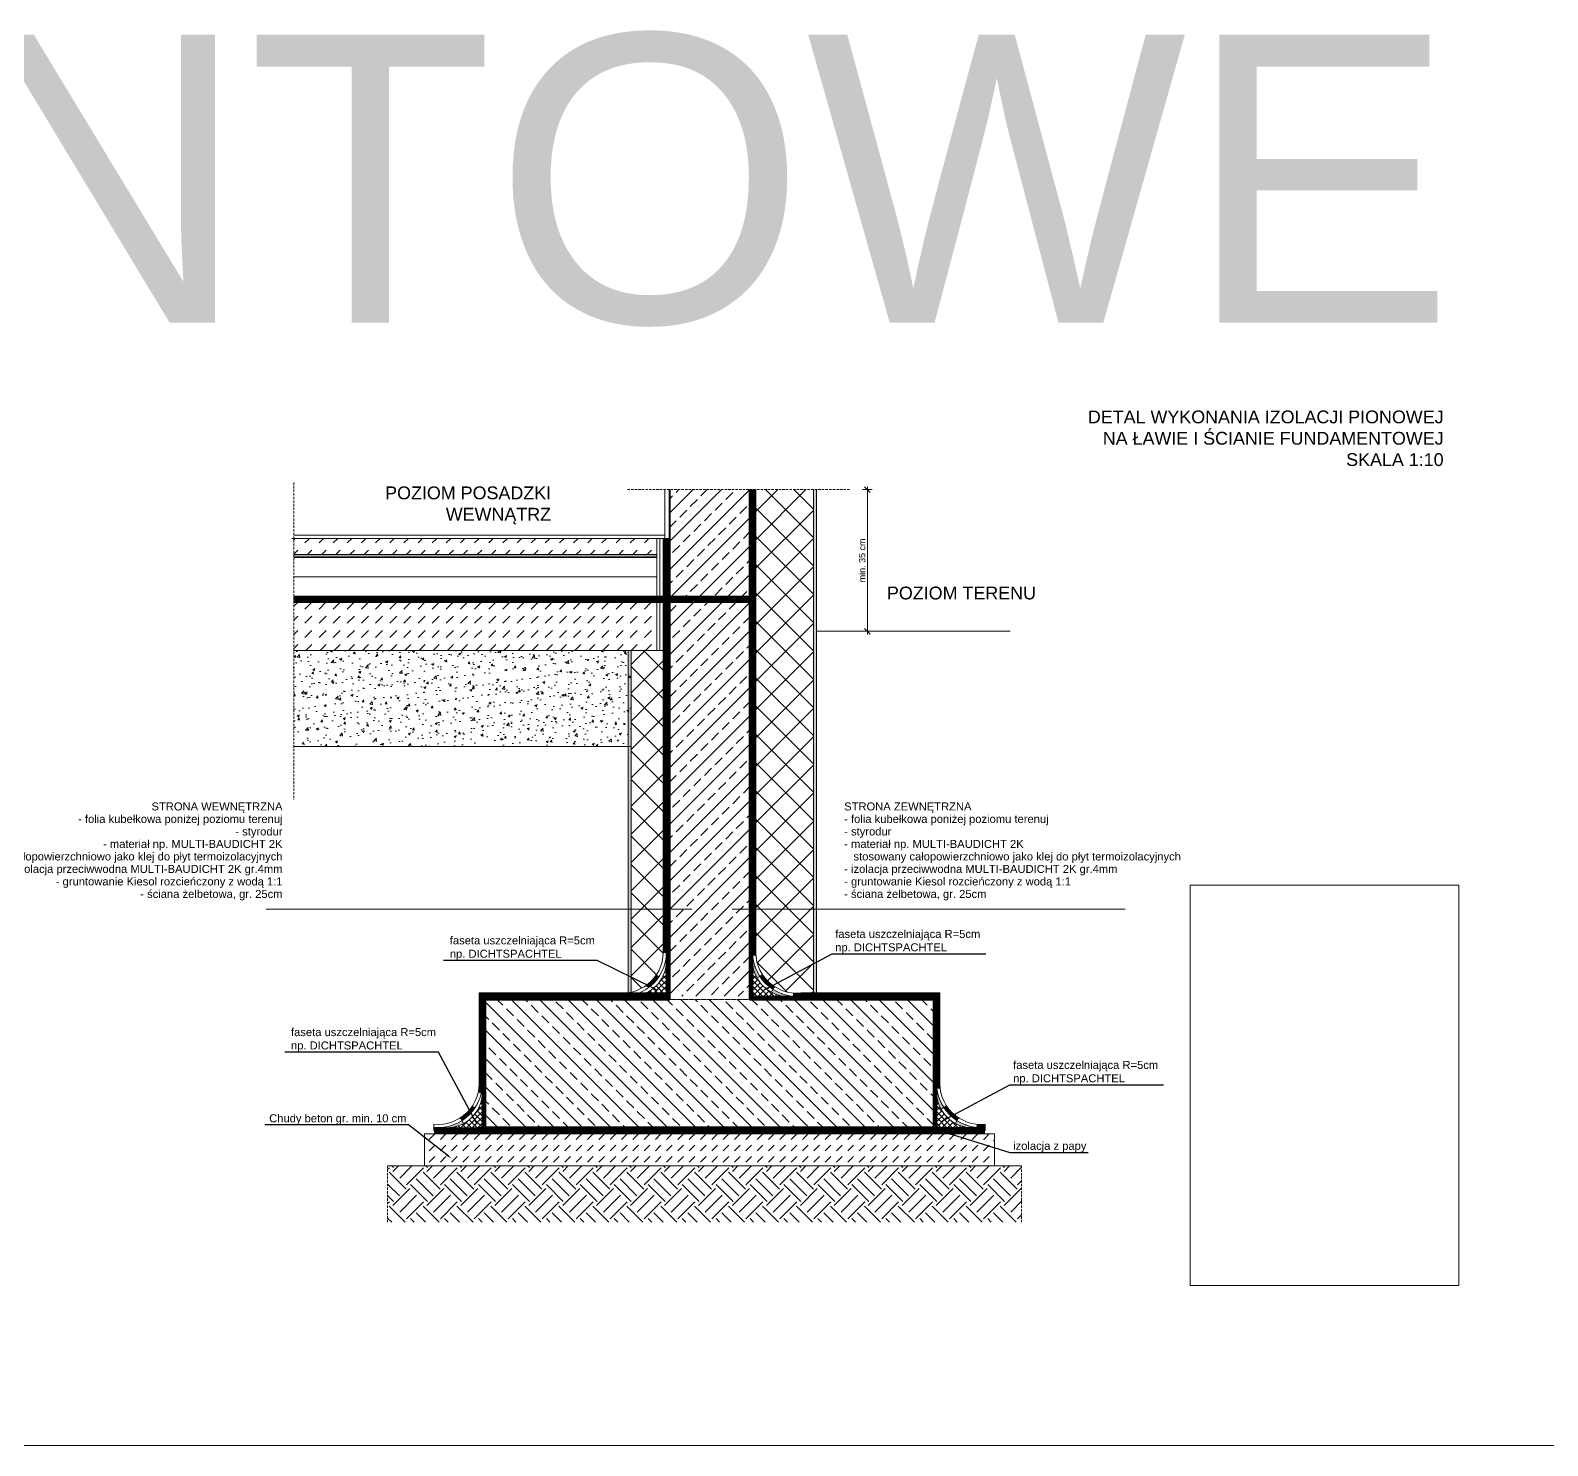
# Model space of a CAD drawing. Header units: millimetres. Extents: x 647 to 146539, y -131215 to 59.
# Drawn here: x 115060 to 119800, y -14482 to -10060 of the extents above; entities that cross this region are included whole.
import ezdxf
from ezdxf import colors
from ezdxf.entities.mleader import LeaderData, LeaderLine
from ezdxf.math import Vec2, Vec3

# ---------------------------------------------------------------- set-up
doc = ezdxf.new("R2010")
doc.units = ezdxf.units.MM
doc.linetypes.add('continues', pattern=[0, 0])
doc.linetypes.add('DASHED', pattern=[0.75, 0.5, -0.25])
doc.layers.get('Defpoints').update_dxf_attribs({"color": 2, "lineweight": 50})
for name, color, linetype, lineweight in [('e-cad_obok', 9, 'Continuous', 9), ('G-Cienka', 4, 'Continuous', 9), ('G-Elementy konstrukcyjne', 1, 'Continuous', 40), ('G-Kreskowanie', 9, 'Continuous', 5), ('G-Obrys', 3, 'Continuous', 20), ('G-Opisy', 2, 'Continuous', 18), ('G-Przerywana', 8, 'DASHED', 15)]:
    doc.layers.add(name, color=color, linetype=linetype, lineweight=lineweight)
doc.styles.add('Arial-GG', font='arial.ttf')
doc.styles.add('GENERATED_STYLE_1', font='arial.ttf')
doc.linetypes.add('BATTING', pattern='A,0.00254,-2.54,[134,ltypeshp.shx,S=2.54,R=0,X=-2.54,Y=0],-5.08,[134,ltypeshp.shx,S=2.54,R=180,X=2.54,Y=0],-2.54', length=10.16254)
doc.linetypes.add('ZIGZAG', pattern='A,0.0001,-0.2,[131,ltypeshp.shx,S=0.2,R=0,X=-0.2,Y=0],-0.4,[131,ltypeshp.shx,S=0.2,R=180,X=0.2,Y=0],-0.2', length=0.8001)
doc.dimstyles.new('W-1 do 10-GG mm', dxfattribs={"dimscale": 10, "dimtxt": 2, "dimasz": 1.8, "dimexe": 1.5, "dimexo": 0, "dimgap": 0.6, "dimtad": 1, "dimdec": 1, "dimrnd": 1, "dimtxsty": 'Arial-GG', "dimblk": 'OBLIQUE', "dimcen": 0, "dimdle": 1, "dimclrd": 4, "dimclre": 4, "dimclrt": 7, "dimadec": 1, "dimazin": 0, "dimtfac": 1, "dimtdec": 1, "dimtix": 1, "dimtmove": 0, "dimatfit": 2, "dimfxl": 1.5, "dimfxlon": 1, "dimlwd": -1, "dimlwe": -1, "dimarcsym": 0})
pattern_1 = [(45, (-1391943.85, 675351.8), (-44.1941738, 44.1941738), []), (135, (-1391943.85, 675351.8), (-44.1941738, -44.1941738), [])]
pattern_2 = [(45, (-1391943.85, 675262.47), (-44.1941738, 44.1941738), []), (45, (-1391899.655, 675262.47), (-44.1941738, 44.1941738), [31.25, -15.625])]

# ---------------------------------------------------------------- blocks, each defined once
blk = doc.blocks.new('_Oblique')
at = {"color": 0, "linetype": 'ByBlock', "lineweight": -2}
blk.add_line((-0.5, -0.5), (0.5, 0.5), dxfattribs=at)
blk = doc.blocks.new('*D951')
at = {"layer": 'Defpoints', "color": 0, "ltscale": 2, "transparency": 16777216}
for p in [(117579.6, -11495.1), (117674.7, -11495.1), (117579.6, -11937.5)]:
    blk.add_point(p, dxfattribs=at)
at = {"layer": 'G-Kreskowanie', "color": 4, "ltscale": 2, "transparency": 16777216}
for p, q in [((117659.7, -11495.1), (117689.7, -11495.1)), ((117674.7, -11947.5), (117674.7, -11485.1)), ((117659.7, -11937.5), (117689.7, -11937.5))]:
    blk.add_line(p, q, dxfattribs=at)
at = {"layer": 'G-Kreskowanie', "color": 4, "ltscale": 2, "transparency": 16777216, "xscale": 18, "yscale": 18, "zscale": 18}
for p, rotation in [((117674.7, -11495.1), 90), ((117674.7, -11937.5), 270)]:
    blk.add_blockref('_Oblique', p, dxfattribs=dict(at, rotation=rotation))
at = {"layer": 'G-Kreskowanie', "color": 7, "ltscale": 2, "transparency": 16777216, "insert": (117658.5, -11716.3), "char_height": 20, "attachment_point": 5, "rotation": 90, "style": 'Arial-GG'}
blk.add_mtext('min. 35 cm', dxfattribs=at)

msp = doc.modelspace()

# ---------------------------------------------------------------- hatches: boundary and pattern name
at = {"layer": 'G-Kreskowanie'}
h = msp.add_hatch(dxfattribs=at)
h.set_pattern_fill('ANSI33', color=256, scale=250, style=0)
h.set_pattern_definition(pattern_2)
h.paths.add_polyline_path([(117056.48, -11827.74), (117306.48, -11827.74), (117306.48, -11495.08), (117056.48, -11495.08)])
at = {"layer": 'G-Kreskowanie', "ltscale": 0.8}
h = msp.add_hatch(dxfattribs=at)
h.set_pattern_fill('ANSI37', color=256, scale=500, style=0)
h.set_pattern_definition(pattern_1)
h.paths.add_polyline_path([(117326.48, -12805.59), (117506.48, -12805.59), (117506.48, -11495.08), (117326.48, -11495.08)])
h.paths.add_polyline_path([(117326.48, -12805.59), (117506.48, -12805.59), (117506.48, -13016.91), (117383.16, -13046.44, -0.2261741), (117326.48, -12951.31), (117326.48, -12927.54)])
h.paths.add_polyline_path([(117383.16, -13046.44), (117506.48, -13016.91), (117506.48, -13067.54), (117466.48, -13067.54), (117442.71, -13067.54, -0.1246646)])
h = msp.add_hatch(dxfattribs=at)
h.set_pattern_fill('OCTAGON', color=256, scale=10, style=0)
h.set_pattern_definition([(315, (-1396124.321, 675265.367), (10.000003094, 0), [4.10122, -10.04092]), (0, (-1396121.421, 675262.467), (10, 10), [4.2, -5.8]), (45, (-1396117.221, 675262.467), (0, 10.000003094), [4.10122, -10.04092]), (135, (-1396114.321, 675269.567), (-10.000003094, 0), [4.10122, -10.04092]), (225, (-1396121.421, 675272.467), (0, -10.000003094), [4.10122, -10.04092]), (270, (-1396124.321, 675269.567), (10, -10), [4.2, -5.8])])
h.paths.add_polyline_path([(117506.48, -11495.08), (117506.48, -13067.54), (117515.97, -13067.54), (117515.97, -11495.08)])
h = msp.add_hatch(dxfattribs=at)
h.set_pattern_fill('DASH', color=256, scale=250, angle=45, style=0)
h.set_pattern_definition([(45, (-1391943.85, 675292.467), (0, 44.1941738), [31.25, -31.25])])
h.paths.add_polyline_path([(115882.63, -11647.54), (117016.48, -11647.54), (117016.48, -11697.55), (115882.63, -11697.55)])
h = msp.add_hatch(dxfattribs=at)
h.set_pattern_fill('DASH', color=256, scale=250, angle=45, style=0)
h.set_pattern_definition([(45, (-1391943.85, 675262.467), (0, 44.1941738), [31.25, -31.25])])
h.paths.add_polyline_path([(117016.48, -11997.74), (116956.48, -11997.74), (115882.63, -11997.74), (115882.63, -11847.74), (117016.48, -11847.74)])
at = {"layer": 'G-Kreskowanie'}
h = msp.add_hatch(dxfattribs=at)
h.set_pattern_fill('ANSI33', color=256, scale=250, style=0)
h.set_pattern_definition(pattern_2)
h.paths.add_polyline_path([(117306.48, -11847.74), (117306.48, -13077.54), (117056.48, -13077.54), (117056.48, -11997.74), (117056.48, -11847.74)])
at = {"layer": 'G-Kreskowanie', "ltscale": 0.8}
h = msp.add_hatch(dxfattribs=at)
h.set_pattern_fill('AR-CONC', color=256, scale=10, style=0)
h.set_pattern_definition([(50, (-1391943.85, 675262.47), (71.7260183, -6.2752135), [7.5, -82.5]), (355, (-1391943.85, 675262.47), (-13.8751334, 75.2192134), [6, -66]), (100.4514, (-1391937.87, 675261.944), (57.8509382, 68.9439542), [6.374019, -70.1142112]), (46.1842, (-1391943.85, 675282.47), (106.724105, -16.5519014), [11.25, -123.75]), (96.6356, (-1391934.96, 675281.09), (93.4662706, 97.411787), [9.561029, -105.1713]), (351.1842, (-1391943.85, 675282.47), (93.4661945, 97.41186), [9, -99]), (21, (-1391933.85, 675277.47), (59.6907052, -40.261889), [7.5, -82.5]), (326, (-1391933.85, 675277.47), (24.3315332, 72.5150045), [6, -66]), (71.4514, (-1391928.875, 675274.11), (84.022263, 32.2530497), [6.374019, -70.1142112]), (37.5, (-1391943.85, 675262.467), (1.21598553, 33.2893854), [0, -65.2, 0, -67, 0, -66.25]), (7.5, (-1391943.85, 675262.467), (26.30695374, 39.4411712), [0, -38.2, 0, -63.7, 0, -25.25]), (327.5, (-1391966.15, 675262.467), (53.3822436, -2.25548717), [0, -25, 0, -78, 0, -103.5]), (317.5, (-1391976.15, 675262.467), (58.318617, 10.0104982), [0, -32.5, 0, -51.8, 0, -73.5])])
h.paths.add_polyline_path([(115882.63, -11997.74), (116936.48, -11997.74), (116936.48, -12297.74), (115882.63, -12297.74)])
h = msp.add_hatch(dxfattribs=at)
h.set_pattern_fill('OCTAGON', color=256, scale=10, style=0)
h.set_pattern_definition([(315, (-1396703.8075, 675265.367), (10.000003094, 0), [4.10122, -10.04092]), (0, (-1396700.908, 675262.467), (10, 10), [4.2, -5.8]), (45, (-1396696.7075, 675262.467), (0, 10.000003094), [4.10122, -10.04092]), (135, (-1396693.8075, 675269.567), (-10.000003094, 0), [4.10122, -10.04092]), (225, (-1396700.9075, 675272.467), (0, -10.000003094), [4.10122, -10.04092]), (270, (-1396703.808, 675269.567), (10, -10), [4.2, -5.8])])
h.paths.add_polyline_path([(116926.99, -11997.74), (116926.99, -13067.54), (116936.48, -13067.54), (116936.48, -11997.74), (117036.48, -11997.74), (116956.48, -11997.74)])
h = msp.add_hatch(dxfattribs=at)
h.set_pattern_fill('ANSI37', color=256, scale=500, style=0)
h.set_pattern_definition(pattern_1)
h.paths.add_polyline_path([(117036.48, -12805.59), (117036.48, -11997.74), (116956.48, -11997.74), (116936.48, -11997.74), (116936.48, -12805.59)])
h.paths.add_polyline_path([(116936.48, -13064.98, 0.3772527), (117036.48, -12927.54), (117036.48, -12805.59), (116936.48, -12805.59), (116936.48, -13064.98)])
at = {"layer": 'G-Kreskowanie'}
h = msp.add_hatch(dxfattribs=at)
h.set_pattern_fill('ANSI37', color=256, scale=100, angle=180, style=0)
h.set_pattern_definition([(135, (1626306.81, 675262.467), (8.838834765, 8.838834765), []), (45, (1626306.81, 675262.467), (8.838834765, -8.838834765), [])])
h.paths.add_polyline_path([(117046.48, -13077.54), (116946.48, -13077.54, 0.3585786), (117046.48, -12977.54)])
at = {"layer": 'G-Kreskowanie', "linetype": 'DASHED', "ltscale": 20}
for points in [[(117316.48, -12951.76, 0.1234962), (117338.65, -13015.49), (117329.72, -13020.4, -0.1018104), (117316.48, -12977.54)], [(116992.67, -13049.53), (116979.8, -13046.44, 0.1007463), (117015.95, -13010), (117024.31, -13015.49, -0.0843821)], [(117370.29, -13049.53), (117383.16, -13046.44, -0.1007463), (117347.01, -13010), (117338.65, -13015.49, 0.0843821)], [(117379.49, -13055.99), (117384.91, -13047.59, -0.0040545), (117383.16, -13046.44), (117370.29, -13049.53, 0.0202821)], [(117416.48, -13077.54, -0.0989747), (117374.73, -13064.9), (117379.49, -13055.99, 0.1214115), (117442.26, -13077.54), (117416.48, -13077.54)], [(117891.48, -13361.76, 0.1234962), (117913.65, -13425.49), (117904.72, -13430.4, -0.1018104), (117891.48, -13387.54)], [(116408.47, -13465.99), (116403.05, -13457.59, 0.0040545), (116404.8, -13456.44), (116417.67, -13459.53, -0.0202821)], [(116417.67, -13459.53), (116404.8, -13456.44, 0.1007463), (116440.95, -13420), (116449.31, -13425.49, -0.0843821)], [(117945.29, -13459.53), (117958.16, -13456.44, -0.1007463), (117922.01, -13420), (117913.65, -13425.49, 0.0843821)], [(117954.49, -13465.99), (117959.91, -13457.59, -0.0040545), (117958.16, -13456.44), (117945.29, -13459.53, 0.0202821)], [(116371.48, -13487.54, 0.0989747), (116413.23, -13474.9), (116408.47, -13465.99, -0.1214115), (116345.7, -13487.54), (116371.48, -13487.54)], [(117991.48, -13487.54, -0.0989747), (117949.73, -13474.9), (117954.49, -13465.99, 0.1214115), (118017.26, -13487.54), (117991.48, -13487.54)], [(118016.8, -13487.5), (118017.72, -13477.61, 0.0480178), (118042.4, -13477.54), (118042.4, -13487.5)]]:
    msp.add_hatch(color=256, dxfattribs=at).paths.add_polyline_path(points)
at = {"layer": 'G-Kreskowanie'}
h = msp.add_hatch(dxfattribs=at)
h.set_pattern_fill('ANSI37', color=256, scale=100, style=0)
h.set_pattern_definition([(45, (-1391943.849, 675262.467), (-8.838834765, 8.838834765), []), (135, (-1391943.849, 675262.467), (-8.838834765, -8.838834765), [])])
h.paths.add_polyline_path([(117316.48, -13077.54), (117416.48, -13077.54, -0.3585786), (117316.48, -12977.54)])
h = msp.add_hatch(dxfattribs=at)
h.set_pattern_fill('ANSI33', color=256, scale=250, angle=90, style=0)
h.set_pattern_definition([(135, (-1391943.85, 675262.47), (-44.1941738, -44.1941738), []), (135, (-1391943.85, 675306.66), (-44.1941738, -44.1941738), [31.25, -15.625])])
h.paths.add_polyline_path([(116481.48, -13487.54), (116481.48, -13087.54), (116946.48, -13087.54), (117056.48, -13087.54), (117306.48, -13087.54), (117486.48, -13087.54), (117881.48, -13087.54), (117881.48, -13487.54)])
h = msp.add_hatch(dxfattribs=at)
h.set_pattern_fill('ANSI37', color=256, scale=100, angle=180, style=0)
h.set_pattern_definition([(135, (1625731.81, 674852.467), (8.838834765, 8.838834765), []), (45, (1625731.81, 674852.467), (8.838834765, -8.838834765), [])])
h.paths.add_polyline_path([(116471.48, -13487.54), (116371.48, -13487.54, 0.3585786), (116471.48, -13387.54)])
h = msp.add_hatch(dxfattribs=at)
h.set_pattern_fill('ANSI37', color=256, scale=100, style=0)
h.set_pattern_definition([(45, (-1391368.85, 674852.467), (-8.838834765, 8.838834765), []), (135, (-1391368.85, 674852.467), (-8.838834765, -8.838834765), [])])
h.paths.add_polyline_path([(117891.48, -13487.54), (117991.48, -13487.54, -0.3585786), (117891.48, -13387.54)])
at = {"layer": 'G-Kreskowanie', "ltscale": 2}
h = msp.add_hatch(dxfattribs=at)
h.set_pattern_fill('DASH', color=256, scale=200, angle=45, style=0)
h.set_pattern_definition([(45, (-1495544.793, 726037.504), (0, 35.35533906), [25, -25])])
h.paths.add_polyline_path([(116291.48, -13531.51), (116291.48, -13507.5), (117940.44, -13507.5), (117940.44, -13507.5), (118071.48, -13530.61), (118071.48, -13607.5), (116291.48, -13607.5)])
h = msp.add_hatch(dxfattribs=at)
h.set_pattern_fill('ANSI31', color=256, scale=200, style=0)
h.set_pattern_definition([(45, (-1495544.793, 726037.504), (-17.67766953, 17.67766953), [])])
h.paths.add_polyline_path([(117940.44, -13507.5), (118071.48, -13530.61), (118071.48, -13507.5), (118042.4, -13507.5), (117940.44, -13507.5)])
h = msp.add_hatch(dxfattribs=at)
h.set_pattern_fill('GRUNT PL', color=256, scale=300, style=0)
h.set_pattern_definition([(45, (-1495544.79, 726037.5), (0, 106.0660172), [75, -75]), (45, (-1495565.79, 726058.5), (0, 106.0660172), [75, -75]), (45, (-1495586.79, 726079.5), (0, 106.0660172), [75, -75]), (135, (-1495478.79, 726091.5), (-106.0660172, 0), [75, -75]), (135, (-1495460.79, 726109.5), (-106.0660172, 0), [75, -75]), (135, (-1495439.79, 726130.5), (-106.0660172, 0), [75, -75])])
h.paths.add_polyline_path([(116175.86, -13607.5), (116175.86, -13783.02), (118156.42, -13783.02), (118156.42, -13607.5), (118071.48, -13607.5), (116291.48, -13607.5)])

# ---------------------------------------------------------------- linework, layer by layer
at = {"layer": 'e-cad_obok', "ltscale": 2}
msp.add_lwpolyline([(116291.48, -13507.5), (116291.48, -13607.5), (118071.48, -13607.5), (118071.48, -13507.5), (116291.48, -13507.5)], dxfattribs=at)
at = {"layer": 'G-Cienka'}
for p, q in [((117041.48, -11495.08), (117041.48, -11647.54)), ((117506.48, -13067.54), (117506.48, -11495.08)), ((117515.97, -13067.54), (117515.97, -11495.08)), ((117041.48, -11637.54), (115882.63, -11637.54)), ((117016.48, -11647.54), (117016.48, -11827.74)), ((117041.48, -11657.54), (117041.48, -11677.54)), ((117016.48, -11847.74), (117016.48, -11997.74)), ((117515.97, -11937.54), (118121.04, -11937.54)), ((116926.99, -13067.54), (116926.99, -11997.74)), ((116936.48, -13087.55), (116936.48, -11997.74)), ((116936.48, -13067.54), (116936.48, -11997.74)), ((116936.48, -12297.74), (115882.63, -12297.74))]:
    msp.add_line(p, q, dxfattribs=at)
at = {"layer": 'G-Cienka', "ltscale": 0.8}
for p, q in [((117316.48, -11495.08), (117316.48, -13077.54)), ((117036.48, -11647.54), (117036.48, -12927.54)), ((117046.48, -11647.54), (117046.48, -13077.54)), ((117126.19, -12805.59), (115795.83, -12805.59)), ((117252.7, -12805.59), (118480.63, -12805.59)), ((116320.56, -13477.54), (116320.56, -13487.5)), ((116320.56, -13497.5), (118042.4, -13497.5)), ((116320.56, -13507.5), (118042.4, -13507.5)), ((118042.4, -13487.5), (116461.48, -13487.54)), ((118016.8, -13487.5), (118017.72, -13477.61)), ((118042.4, -13477.54), (118042.4, -13487.5))]:
    msp.add_line(p, q, dxfattribs=at)
at = {"layer": 'G-Cienka', "ltscale": 0.2}
for p, q in [((117016.48, -11697.55), (115882.63, -11697.55)), ((117016.48, -11707.55), (115882.63, -11707.55)), ((117056.48, -11827.74), (115882.63, -11827.74)), ((117056.48, -11837.74), (115882.63, -11837.74)), ((117056.48, -11847.74), (115882.63, -11847.74)), ((117056.48, -11827.74), (117306.48, -11827.74)), ((117056.48, -11837.74), (117306.48, -11837.74)), ((117056.48, -11847.74), (117306.48, -11847.74))]:
    msp.add_line(p, q, dxfattribs=at)
at = {"layer": 'G-Cienka', "linetype": 'continues'}
msp.add_line((117306.48, -11847.74), (117306.48, -13087.55), dxfattribs=at)
at = {"layer": 'G-Cienka', "ltscale": 2}
msp.add_line((103895.11, -14481.51), (125538.61, -14481.51), dxfattribs=at)
at = {"layer": 'G-Cienka', "ltscale": 0.8}
for points in [[(117326.48, -12951.31), (117326.48, -11495.08)], [(117416.48, -13077.54), (117316.48, -13077.54), (117316.48, -12977.54)], [(116461.48, -13361.22), (116461.48, -13067.54), (117046.48, -13067.54)], [(116471.48, -13487.54), (116471.48, -13077.54), (117046.48, -13077.54)], [(117326.48, -13077.54), (117891.48, -13077.54), (117891.48, -13487.54)], [(117466.48, -13067.54), (117901.48, -13067.54), (117901.48, -13361.31)], [(117991.48, -13487.54), (117891.48, -13487.54), (117891.48, -13387.54)], [(117966.48, -13487.54), (117891.48, -13487.54), (117891.48, -13412.54)]]:
    msp.add_lwpolyline(points, dxfattribs=at)
at = {"layer": 'G-Cienka', "flags": 128}
for points in [[(117056.48, -11647.54), (117041.48, -11647.54), (115876.47, -11647.54)], [(117036.48, -11997.74), (116956.48, -11997.74), (115882.63, -11997.74)]]:
    msp.add_lwpolyline(points, dxfattribs=at)
at = {"layer": 'G-Cienka', "ltscale": 0.8}
for centre, radius, start, end in [((116908.36, -12939.43), 138.67, 264.70099, 5.29901), ((116908.36, -12939.43), 128.67, 264.70099, 5.29901), ((117454.6, -12939.43), 138.67, 174.70099, 275.29901), ((117454.6, -12939.43), 128.67, 174.70099, 275.29901), ((116935.73, -12966.79), 111.28, 275.5465, 354.4535), ((117427.24, -12966.79), 111.28, 185.5465, 264.4535), ((116333.36, -13349.43), 138.67, 264.70099, 5.29901), ((116333.24, -13349.38), 128.79, 264.34962, 5.27366), ((118029.6, -13349.43), 138.67, 174.70099, 275.29901), ((118029.72, -13349.38), 128.79, 174.72634, 275.65038), ((116360.73, -13376.79), 111.28, 275.5465, 354.4535), ((118002.24, -13376.79), 111.28, 185.5465, 264.4535)]:
    msp.add_arc(centre, radius, start, end, dxfattribs=at)
for p in [(117324.17, -12986.51), (117356.55, -13037.48), (117407.51, -13069.86), (117899.17, -13396.51), (116431.42, -13447.48), (117931.55, -13447.48), (117982.51, -13479.86)]:
    msp.add_point(p, dxfattribs=at)
at = {"layer": 'G-Elementy konstrukcyjne', "ltscale": 0.8}
for p, q in [((117056.48, -11495.08), (117056.48, -13087.55)), ((117306.48, -11495.08), (117306.48, -13087.55))]:
    msp.add_line(p, q, dxfattribs=at)
msp.add_lwpolyline([(117306.48, -13087.54), (117881.48, -13087.54), (117881.48, -13487.54), (116481.48, -13487.54), (116481.48, -13087.54), (117056.48, -13087.54)], dxfattribs=at)
at = {"layer": 'G-Kreskowanie', "linetype": 'DASHED', "ltscale": 15}
for p, q in [((115882.63, -11472.49), (115882.63, -12462.8)), ((116925.23, -11495.08), (117622.73, -11495.08)), ((116175.86, -13607.5), (116175.86, -13787.61)), ((118156.42, -13607.5), (118156.42, -13787.61))]:
    msp.add_line(p, q, dxfattribs=at)
at = {"layer": 'G-Kreskowanie', "linetype": 'BATTING', "ltscale": 0.1}
for p, q in [((117026.48, -11647.54), (117026.48, -11827.74)), ((117026.48, -11847.74), (117026.48, -11997.74))]:
    msp.add_line(p, q, dxfattribs=at)
at = {"layer": 'G-Kreskowanie', "ltscale": 0.8}
for p, q in [((117036.48, -11647.54), (117036.48, -11827.74)), ((117515.97, -13067.54), (117506.48, -13067.54)), ((116320.56, -13497.5), (116320.56, -13487.5)), ((116461.48, -13487.54), (116461.48, -13497.54)), ((118042.4, -13497.5), (118042.4, -13487.5))]:
    msp.add_line(p, q, dxfattribs=at)
at = {"layer": 'G-Kreskowanie', "linetype": 'ZIGZAG', "ltscale": 2.5}
msp.add_line((117016.48, -11702.55), (115882.63, -11702.55), dxfattribs=at)
at = {"layer": 'G-Kreskowanie', "linetype": 'BATTING', "ltscale": 0.6}
msp.add_line((117016.48, -11767.75), (115882.63, -11767.75), dxfattribs=at)
at = {"layer": 'G-Kreskowanie', "linetype": 'DASHED', "ltscale": 20}
for p, q in [((117338.65, -13015.49), (117329.72, -13020.4)), ((117338.65, -13015.49), (117347.01, -13010)), ((117379.49, -13055.99), (117374.73, -13064.9)), ((117379.49, -13055.99), (117384.91, -13047.59)), ((116408.47, -13465.99), (116403.05, -13457.59)), ((117913.65, -13425.49), (117904.72, -13430.4)), ((117913.65, -13425.49), (117922.01, -13420)), ((117954.49, -13465.99), (117959.91, -13457.59)), ((116408.47, -13465.99), (116413.23, -13474.9)), ((117954.49, -13465.99), (117949.73, -13474.9))]:
    msp.add_line(p, q, dxfattribs=at)
at = {"layer": 'G-Kreskowanie', "ltscale": 2}
msp.add_line((118156.42, -13607.5), (116175.86, -13607.5), dxfattribs=at)
at = {"layer": 'G-Kreskowanie', "linetype": 'DASHED', "ltscale": 15}
for points in [[(117311.48, -13077.54, 10, 10, 0), (117311.48, -11495.08, 0, 0, 0)], [(117051.48, -13077.54, 10, 10, 0), (117051.48, -11647.54, 10, 10, 0)], [(117056.48, -11842.74, 10, 10, 0), (115882.63, -11842.74, 10, 10, 0)], [(117056.48, -11842.74, 10, 10, 0), (117306.48, -11842.74, 0, 0, 0)]]:
    msp.add_lwpolyline(points, format="xyseb", dxfattribs=at)
at = {"layer": 'G-Kreskowanie', "linetype": 'DASHED', "ltscale": 20}
for points in [[(117321.48, -12951.33, 10, 10, 0), (117321.48, -11495.08, 0, 0, 0)], [(117041.48, -12942.42, 10, 10, 0), (117041.48, -11647.54, 10, 10, 0)], [(117056.48, -11832.74, 10, 10, 0), (115882.63, -11832.74, 10, 10, 0)], [(117056.48, -11832.74, 10, 10, 0), (117306.48, -11832.74, 0, 0, 0)]]:
    msp.add_lwpolyline(points, format="xyseb", dxfattribs=at)
at = {"layer": 'G-Kreskowanie', "linetype": 'DASHED', "ltscale": 20, "const_width": 10}
for points in [[(116466.48, -13379.93), (116466.48, -13072.54), (117046.48, -13072.54)], [(117442.27, -13072.54), (117896.48, -13072.54), (117896.48, -13366.86)], [(116320.56, -13502.54), (118042.4, -13502.5)]]:
    msp.add_lwpolyline(points, dxfattribs=at)
at = {"layer": 'G-Kreskowanie', "linetype": 'DASHED', "ltscale": 15, "const_width": 10}
for points in [[(116476.48, -13487.54), (116476.48, -13082.54), (117056.48, -13082.54)], [(117306.48, -13082.54), (117886.48, -13082.54), (117886.48, -13487.54)], [(116320.56, -13492.54), (118042.4, -13492.5)]]:
    msp.add_lwpolyline(points, dxfattribs=at)
at = {"layer": 'G-Obrys', "ltscale": 2}
msp.add_lwpolyline([(118682.94, -12731.18), (119522.94, -12731.18), (119522.94, -13981.13), (118682.94, -13981.13)], close=True, dxfattribs=at)
at = {"layer": 'G-Przerywana', "ltscale": 5}
msp.add_line((117306.48, -13087.55), (117056.48, -13087.55), dxfattribs=at)

# ---------------------------------------------------------------- texts
at = {"layer": 'G-Elementy konstrukcyjne', "char_height": 40, "attachment_point": 3, "style": 'Arial-GG'}
for s, insert, width in [('{\\C2;DETAL WYKONANIA IZOLACJI PIONOWEJ }{\\C2;NA ŁAWIE I ŚCIANIE FUNDAMENTOWEJ}\\P{\\fArial|b0|i0|c0|p34;\\W8.60018;      }{\\C2;SKALA 1:10}', (119475.06, -11248.01), 1124.0607), ('{\\C2;POZIOM POSADZKI }{\\C2;WEWNĄTRZ}', (116686.58, -11485.28), 578.4554), ('{\\C2;POZIOM TERENU}', (118201.51, -11798.14), 491.2383)]:
    msp.add_mtext(s, dxfattribs=dict(at, insert=insert, width=width))
at = {"layer": 'G-Opisy', "color": 2, "insert": (91366.92, -10986.67), "char_height": 900, "width": 45955.9586, "attachment_point": 7, "style": 'Arial-GG'}
msp.add_mtext('{\\fArial|b0|i0|c0|p34;\\W9.24498;    }PŁYTY FUNDAMENTOWE I ŁAWY', dxfattribs=at)
at = {"layer": 'G-Opisy', "linetype": 'Continuous', "char_height": 25, "line_spacing_factor": 0.936976, "style": 'GENERATED_STYLE_1'}
for s, insert, attachment_point in [('{\\fArial|b0|i0|c238|p38;\\W9.42707;       }{\\A1;STRONA WEWNĘTRZNA}\\P{\\fArial|b0|i0|c238|p38;\\W8.52162;     }{\\A1;- folia kubełkowa poniżej poziomu terenuj}\\P{\\fArial|b0|i0|c238|p38;\\W9.29350;          }{\\A1;- styrodur}\\P{\\fArial|b0|i0|c238|p38;\\W8.39865;      }{\\A1;- materiał np. MULTI-BAUDICHT 2K }\\P{\\A1;   stosowany całopowierzchniowo jako klej do płyt termoizolacyjnych}\\P{\\fArial|b0|i0|c238|p38;\\W6.80434;   }{\\A1;- izolacja przeciwwodna MULTI-BAUDICHT 2K gr.4mm}\\P{\\fArial|b0|i0|c238|p38;\\W8.95518;    }{\\A1;- gruntowanie Kiesol rozcieńczony z wodą 1:1 }\\P{\\fArial|b0|i0|c238|p38;\\W8.94351;       }{\\A1;- ściana żelbetowa, gr. 25cm}\\P{\\fArial|b0|i0|c238|p38;\\W9.83496;           }{\\A1;\\C251;      }', (115847.42, -12472.27), 3), ('{\\A1;STRONA ZEWNĘTRZNA}\\P{\\A1;- folia kubełkowa poniżej poziomu terenuj}\\P{\\A1;- styrodur}\\P{\\A1;- materiał np. MULTI-BAUDICHT 2K }\\P{\\A1;   stosowany całopowierzchniowo jako klej do płyt termoizolacyjnych}\\P{\\A1;- izolacja przeciwwodna MULTI-BAUDICHT 2K gr.4mm}\\P{\\A1;- gruntowanie Kiesol rozcieńczony z wodą 1:1 }\\P{\\A1;- ściana żelbetowa, gr. 25cm}\\P{\\A1;\\C251;      }', (117602.28, -12472.27), 1)]:
    msp.add_mtext(s, dxfattribs=dict(at, insert=insert, attachment_point=attachment_point))

# ---------------------------------------------------------------- dimensions: what is measured, and where the dimension line sits
at = {"layer": 'G-Kreskowanie', "ltscale": 2}
dim = msp.add_linear_dim(base=(117674.75, -11495.08), p1=(117579.59, -11937.54), p2=(117579.59, -11495.08), angle=90, text='min. 35 cm', dimstyle='W-1 do 10-GG mm', dxfattribs=at)
dim.commit()
dim.dimension.update_dxf_attribs({"geometry": '*D951', "text_midpoint": (117658.53, -11716.31)})

# ---------------------------------------------------------------- leaders
at = {"layer": 'G-Cienka', "ltscale": 0.8}
ml = msp.add_multileader_mtext('Standard', dxfattribs=at)
ml.set_content('{\\A1;\\fArial|b0|i0|c238|p34;faseta uszczelniająca R=5cm\\Pnp. DICHTSPACHTEL}', color=2, style='Arial-GG')
ml.set_leader_properties(color=4)
ml.build(insert=Vec2(0, 0))
ml.multileader.update_dxf_attribs({"text_left_attachment_type": 5, "text_right_attachment_type": 5, "dogleg_length": 10, "arrow_head_size": 20})
ctx = ml.context
ctx.base_point, ctx.char_height, ctx.arrow_head_size, ctx.landing_gap_size, ctx.plane_origin = Vec3(116365.15, -12965.69), 25, 20, 5, Vec3(116248.17, -12773.1)
ctx.left_attachment, ctx.right_attachment = 5, 5
notes = []
notes.append((ctx, [(0, (1, 1, 0), (116830.85, -12965.69), (-1, 0), 5, [(0, [(117022.68, -13060.64)], 0, [])])]))
ctx.mtext.insert, ctx.mtext.defined_height, ctx.mtext.line_spacing_style, ctx.mtext.flow_direction = Vec3(116370.15, -12890.69), 60, 2, 5
ml = msp.add_multileader_mtext('Standard', dxfattribs=at)
ml.set_content('{\\A1;\\fArial|b0|i0|c238|p34;faseta uszczelniająca R=5cm\\Pnp. DICHTSPACHTEL}', color=2, style='Arial-GG')
ml.set_leader_properties(color=4)
ml.build(insert=Vec2(0, 0))
ml.multileader.update_dxf_attribs({"text_left_attachment_type": 5, "text_right_attachment_type": 5, "dogleg_length": 10, "arrow_head_size": 20})
ctx = ml.context
ctx.base_point, ctx.char_height, ctx.arrow_head_size, ctx.landing_gap_size, ctx.plane_origin = Vec3(117569.24, -12945.63), 25, 20, 5, Vec3(117457.26, -12753.05)
ctx.left_attachment, ctx.right_attachment = 5, 5
notes.append((ctx, [(0, (1, 1, 0), (117564.24, -12945.63), (1, 0), 5, [(0, [(117347.01, -13060.65)], 0, [])])]))
ctx.mtext.insert, ctx.mtext.defined_height, ctx.mtext.line_spacing_style, ctx.mtext.flow_direction = Vec3(117574.24, -12870.63), 60, 2, 5
ml = msp.add_multileader_mtext('Standard', dxfattribs=at)
ml.set_content('{\\A1;\\fArial|b0|i0|c238|p34;faseta uszczelniająca R=5cm\\Pnp. DICHTSPACHTEL}', color=2, style='Arial-GG')
ml.set_leader_properties(color=4)
ml.build(insert=Vec2(0, 0))
ml.multileader.update_dxf_attribs({"text_left_attachment_type": 5, "text_right_attachment_type": 5, "dogleg_length": 10, "arrow_head_size": 20})
ctx = ml.context
ctx.base_point, ctx.char_height, ctx.arrow_head_size, ctx.landing_gap_size, ctx.plane_origin = Vec3(115868.88, -13252.21), 25, 20, 5, Vec3(115751.9, -13059.62)
ctx.left_attachment, ctx.right_attachment = 5, 5
notes.append((ctx, [(0, (1, 1, 0), (116334.58, -13252.21), (-1, 0), 5, [(0, [(116456.7, -13480.54)], 0, [])])]))
ctx.mtext.insert, ctx.mtext.defined_height, ctx.mtext.line_spacing_style, ctx.mtext.flow_direction = Vec3(115873.88, -13177.21), 60, 2, 5
ml = msp.add_multileader_mtext('Standard', dxfattribs=at)
ml.set_content('{\\A1;\\fArial|b0|i0|c238|p34;faseta uszczelniająca R=5cm\\Pnp. DICHTSPACHTEL}', color=2, style='Arial-GG')
ml.set_leader_properties(color=4)
ml.build(insert=Vec2(0, 0))
ml.multileader.update_dxf_attribs({"text_left_attachment_type": 5, "text_right_attachment_type": 5, "dogleg_length": 10, "arrow_head_size": 20})
ctx = ml.context
ctx.base_point, ctx.char_height, ctx.arrow_head_size, ctx.landing_gap_size, ctx.plane_origin = Vec3(118125.09, -13354.8), 25, 20, 5, Vec3(118013.11, -13162.22)
ctx.left_attachment, ctx.right_attachment = 5, 5
notes.append((ctx, [(0, (1, 1, 0), (118120.09, -13354.8), (1, 0), 5, [(0, [(117902.86, -13469.82)], 0, [])])]))
ctx.mtext.insert, ctx.mtext.defined_height, ctx.mtext.line_spacing_style, ctx.mtext.flow_direction = Vec3(118130.09, -13279.8), 60, 2, 5
ml = msp.add_multileader_mtext('Standard', dxfattribs=at)
ml.set_content('{\\A1;\\fArial|b0|i0|c238|p34;Chudy beton gr. min. 10 cm}', color=2, style='Arial-GG')
ml.set_leader_properties(color=4)
ml.build(insert=Vec2(0, 0))
ml.multileader.update_dxf_attribs({"text_left_attachment_type": 5, "text_right_attachment_type": 5, "dogleg_length": 10, "arrow_head_size": 20})
ctx = ml.context
ctx.base_point, ctx.char_height, ctx.arrow_head_size, ctx.landing_gap_size, ctx.plane_origin = Vec3(115800.75, -13479.72), 25, 20, 5, Vec3(115658.09, -13287.14)
ctx.left_attachment, ctx.right_attachment = 5, 5
notes.append((ctx, [(0, (1, 1, 0), (116240.77, -13479.72), (-1, 0), 5, [(0, [(116376.2, -13585.05)], 0, [])])]))
ctx.mtext.insert, ctx.mtext.defined_height, ctx.mtext.line_spacing_style, ctx.mtext.flow_direction = Vec3(115805.75, -13446.38), 60, 2, 5
ml = msp.add_multileader_mtext('Standard', dxfattribs=at)
ml.set_content('{\\A1;\\fArial|b0|i0|c238|p34;izolacja z papy}', color=2, style='Arial-GG')
ml.set_leader_properties(color=4)
ml.build(insert=Vec2(0, 0))
ml.multileader.update_dxf_attribs({"text_left_attachment_type": 5, "text_right_attachment_type": 5, "dogleg_length": 10, "arrow_head_size": 20})
ctx = ml.context
ctx.base_point, ctx.char_height, ctx.arrow_head_size, ctx.landing_gap_size, ctx.plane_origin = Vec3(118125.09, -13565.77), 25, 20, 5, Vec3(118013.11, -13373.19)
ctx.left_attachment, ctx.right_attachment = 5, 5
notes.append((ctx, [(0, (1, 1, 0), (118120.09, -13565.77), (1, 0), 5, [(0, [(117917.77, -13502.24)], 0, [])])]))
ctx.mtext.insert, ctx.mtext.defined_height, ctx.mtext.line_spacing_style, ctx.mtext.flow_direction = Vec3(118130.09, -13532.43), 60, 2, 5
for ctx, leaders in notes:
    for number, flags, end, landing, length, lines in leaders:
        leader = LeaderData()
        leader.index, (leader.has_last_leader_line, leader.has_dogleg_vector, leader.attachment_direction) = number, flags
        leader.last_leader_point, leader.dogleg_vector, leader.dogleg_length = Vec3(end), Vec3(landing), length
        for number, points, colour, breaks in lines:
            line = LeaderLine()
            line.index, line.vertices, line.color, line.breaks = number, Vec3.list(points), colors.encode_raw_color(colour), breaks
            leader.lines.append(line)
        ctx.leaders.append(leader)

doc.saveas('drawing.dxf')
